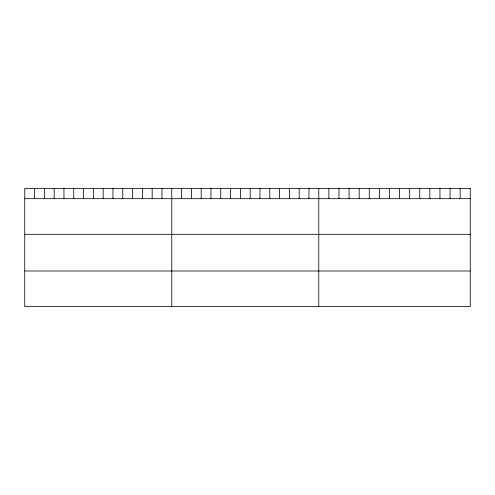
<?xml version="1.0" encoding="UTF-8"?>
<svg xmlns="http://www.w3.org/2000/svg" width="495" height="495" viewBox="0 0 495 495"><rect width="100%" height="100%" fill="white"/><g stroke="black" fill="none" stroke-linecap="round" stroke-linejoin="round"><path stroke-width="0.74" d="M24.75 198.681L470.25 198.681M24.75 234.296L470.25 234.296M24.75 270.994L470.25 270.994M460.152 188.385L460.152 198.681M450.054 188.385L450.054 198.681M439.956 188.385L439.956 198.681M429.858 188.385L429.858 198.681M419.76 188.385L419.76 198.681M409.662 188.385L409.662 198.681M399.564 188.385L399.564 198.681M389.466 188.385L389.466 198.681M379.368 188.385L379.368 198.681M369.27 188.385L369.27 198.681M359.172 188.385L359.172 198.681M349.074 188.385L349.074 198.681M338.976 188.385L338.976 198.681M328.878 188.385L328.878 198.681M318.78 188.385L318.78 306.615M308.979 188.385L308.979 198.681M299.178 188.385L299.178 198.681M289.377 188.385L289.377 198.681M279.576 188.385L279.576 198.681M269.775 188.385L269.775 198.681M259.974 188.385L259.974 198.681M250.173 188.385L250.173 198.681M240.372 188.385L240.372 198.681M230.571 188.385L230.571 198.681M220.77 188.385L220.77 198.681M210.969 188.385L210.969 198.681M201.168 188.385L201.168 198.681M191.367 188.385L191.367 198.681M181.566 188.385L181.566 198.681M171.765 188.385L171.765 306.615M161.964 188.385L161.964 198.681M152.163 188.385L152.163 198.681M142.362 188.385L142.362 198.681M132.561 188.385L132.561 198.681M122.76 188.385L122.76 198.681M112.959 188.385L112.959 198.681M103.158 188.385L103.158 198.681M93.357 188.385L93.357 198.681M83.556 188.385L83.556 198.681M73.755 188.385L73.755 198.681M63.954 188.385L63.954 198.681M54.153 188.385L54.153 198.681M44.352 188.385L44.352 198.681M34.551 188.385L34.551 198.681M470.25 188.385L24.75 188.385L24.75 306.615L470.25 306.615L470.25 188.385"/></g></svg>
